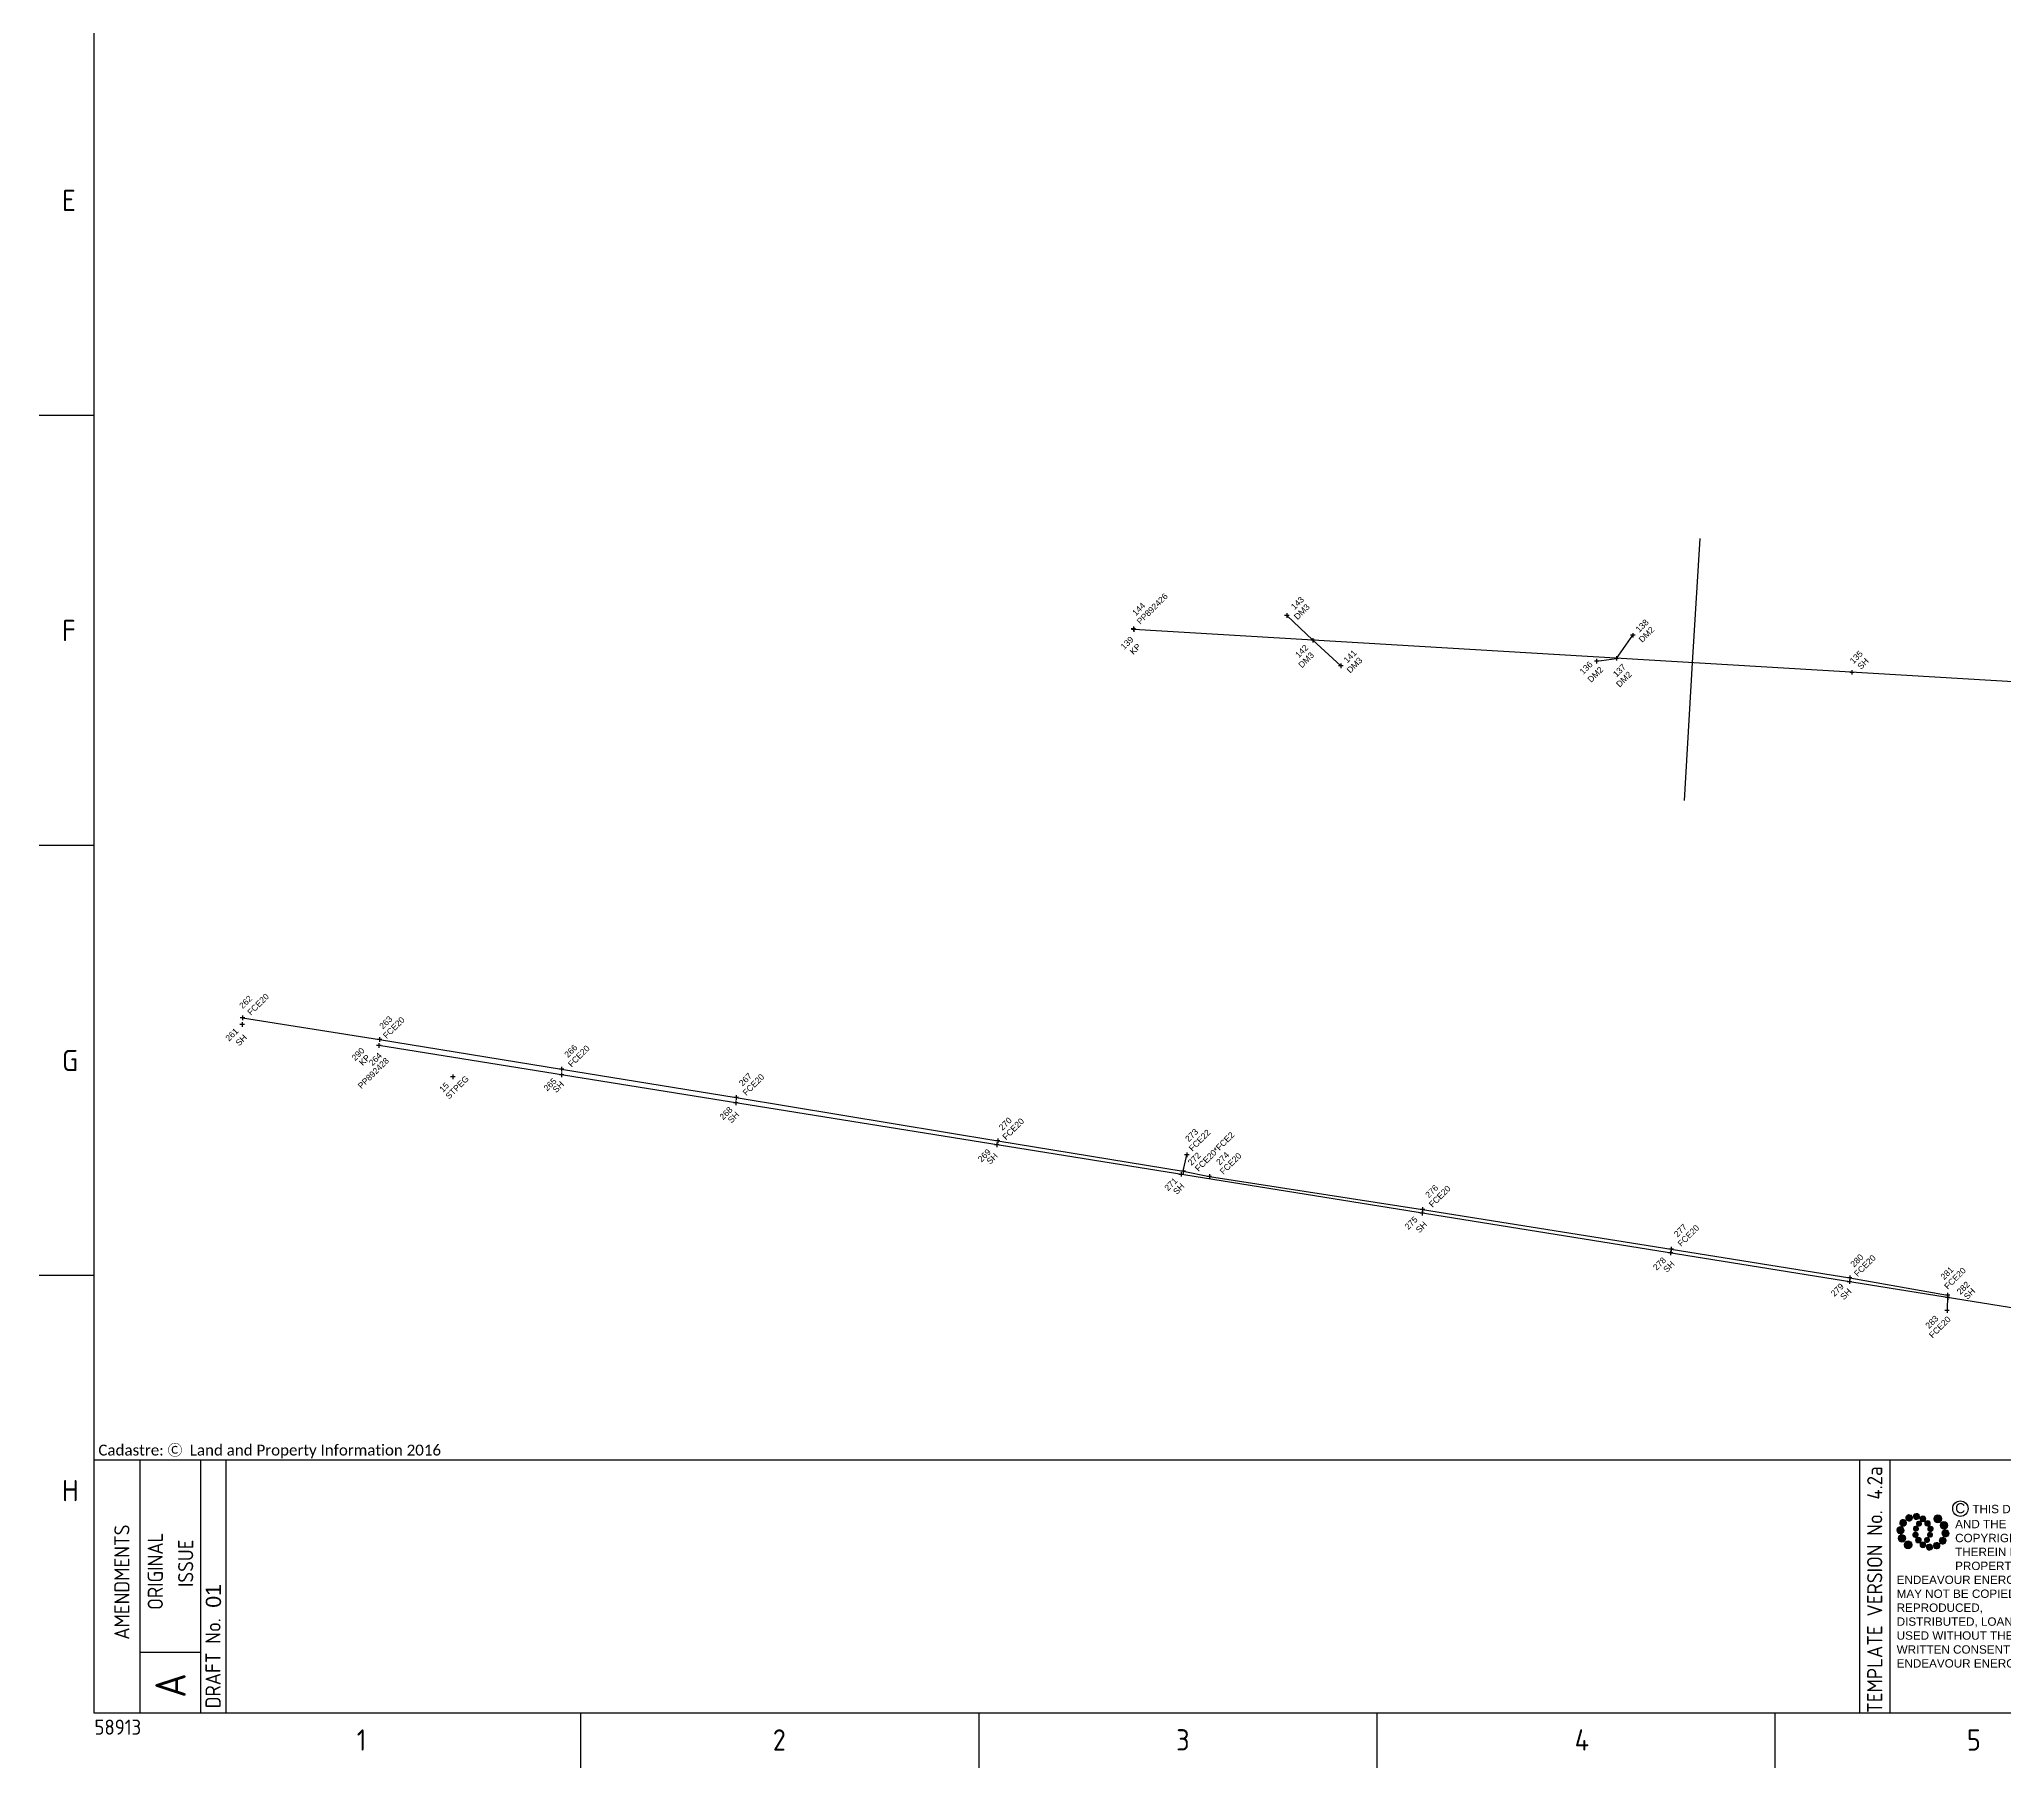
# Paper-space layout 'Survey' of a CAD drawing. Header units: metres, sheet in millimetres. Extents: x -21 to 813, y -3 to 583.
# Drawn here: x -20.5 to 302.9, y -3 to 281.3 of the extents above; entities that cross this region are included whole.
import ezdxf
from ezdxf.enums import TextEntityAlignment as Align

# ---------------------------------------------------------------- set-up
doc = ezdxf.new("R2010")
doc.units = ezdxf.units.M
doc.layers.get('0').update_dxf_attribs({"color": 6})
doc.layers.add('Notes', color=7, linetype='Continuous')
doc.layers.add('SupportsUG_SP_EXT', color=7, linetype='Continuous')
doc.styles.add('ARIAL', font='arial.ttf', dxfattribs={"height": 2})
doc.styles.add('iecISOCP', font='isocp.shx')
doc.styles.get("Standard").update_dxf_attribs({"font": 'arial.ttf'})
doc.linetypes.add('Cable 1A', pattern='A,7,-3,["/",Standard,S=1.5,R=0,X=-1.8,Y=-0.7],-0.001', length=10.001)

# ---------------------------------------------------------------- blocks, each defined once
blk = doc.blocks.new('A$C30A46249')
at = {"color": 7, "lineweight": -3, "insert": (6.92, 4.97), "char_height": 1.79, "attachment_point": 7, "line_spacing_factor": 1.2}
blk.add_mtext('{\\fCalibri|b0|i0|c0|p34;\\C256;Cadastre: \\fMS Gothic|b0|i0|c128|p49;\\C250;\\c2236962;Ⓒ\\fMS Gothic|b0|i0|c0|p49; \\fCalibri|b0|i0|c0|p34;\\C256;Land and Property Information 2016}', dxfattribs=at)
blk = doc.blocks.new('EE_LOGO_SMALL')
at = {"layer": 'Notes'}
h = blk.add_hatch(color=256, dxfattribs=at)
edge = h.paths.add_edge_path()
edge.add_spline(control_points=[(-8.41, 1.95), (-9.16, 1.99), (-9.8, 1.42), (-9.84, 0.67), (-9.89, -0.07), (-9.31, -0.71), (-8.56, -0.75), (-7.82, -0.8), (-7.18, -0.23), (-7.14, 0.52), (-7.09, 1.27), (-7.66, 1.91), (-8.41, 1.95)], knot_values=[0, 0, 0, 0, 1, 1, 1, 2, 2, 2, 3, 3, 3, 4, 4, 4, 4], degree=3, periodic=0)
h = blk.add_hatch(color=256, dxfattribs=at)
edge = h.paths.add_edge_path()
edge.add_spline(control_points=[(-6.81, 4.47), (-7.42, 4.82), (-8.21, 4.62), (-8.57, 4), (-8.92, 3.39), (-8.72, 2.6), (-8.1, 2.25), (-7.49, 1.89), (-6.7, 2.09), (-6.34, 2.71), (-5.98, 3.32), (-6.19, 4.11), (-6.81, 4.47)], knot_values=[0, 0, 0, 0, 1, 1, 1, 2, 2, 2, 3, 3, 3, 4, 4, 4, 4], degree=3, periodic=0)
h = blk.add_hatch(color=256, dxfattribs=at)
edge = h.paths.add_edge_path()
edge.add_spline(control_points=[(-4.19, 5.89), (-4.56, 6.46), (-5.32, 6.62), (-5.88, 6.26), (-6.45, 5.89), (-6.61, 5.13), (-6.25, 4.56), (-5.88, 4), (-5.13, 3.83), (-4.56, 4.2), (-3.99, 4.56), (-3.82, 5.32), (-4.19, 5.89)], knot_values=[0, 0, 0, 0, 1, 1, 1, 2, 2, 2, 3, 3, 3, 4, 4, 4, 4], degree=3, periodic=0)
h = blk.add_hatch(color=256, dxfattribs=at)
edge = h.paths.add_edge_path()
edge.add_spline(control_points=[(-2.5, 2.07), (-3.02, 2.18), (-3.52, 1.86), (-3.63, 1.35), (-3.74, 0.84), (-3.41, 0.33), (-2.91, 0.22), (-2.39, 0.11), (-1.89, 0.43), (-1.78, 0.95), (-1.67, 1.46), (-1.99, 1.96), (-2.5, 2.07)], knot_values=[0, 0, 0, 0, 1, 1, 1, 2, 2, 2, 3, 3, 3, 4, 4, 4, 4], degree=3, periodic=0)
h = blk.add_hatch(color=256, dxfattribs=at)
edge = h.paths.add_edge_path()
edge.add_spline(control_points=[(-1.35, 5.88), (-1.41, 6.52), (-1.98, 6.98), (-2.62, 6.92), (-3.26, 6.85), (-3.72, 6.28), (-3.66, 5.65), (-3.6, 5.01), (-3.03, 4.54), (-2.39, 4.61), (-1.75, 4.67), (-1.28, 5.24), (-1.35, 5.88)], knot_values=[0, 0, 0, 0, 1, 1, 1, 2, 2, 2, 3, 3, 3, 4, 4, 4, 4], degree=3, periodic=0)
h = blk.add_hatch(color=256, dxfattribs=at)
edge = h.paths.add_edge_path()
edge.add_spline(control_points=[(1.01, 4.87), (1.01, 4.27), (0.53, 3.79), (-0.07, 3.79), (-0.67, 3.79), (-1.16, 4.27), (-1.16, 4.87), (-1.16, 5.47), (-0.67, 5.96), (-0.07, 5.96), (0.53, 5.96), (1.01, 5.47), (1.01, 4.87)], knot_values=[0, 0, 0, 0, 1, 1, 1, 2, 2, 2, 3, 3, 3, 4, 4, 4, 4], degree=3, periodic=0)
edge = h.paths.add_edge_path()
edge.add_spline(control_points=[(-1.36, 3.98), (-1.87, 4.09), (-2.38, 3.77), (-2.49, 3.26), (-2.6, 2.75), (-2.27, 2.24), (-1.76, 2.13), (-1.25, 2.02), (-0.75, 2.35), (-0.64, 2.86), (-0.53, 3.37), (-0.85, 3.87), (-1.36, 3.98)], knot_values=[0, 0, 0, 0, 1, 1, 1, 2, 2, 2, 3, 3, 3, 4, 4, 4, 4], degree=3, periodic=0)
h = blk.add_hatch(color=256, dxfattribs=at)
edge = h.paths.add_edge_path()
edge.add_spline(control_points=[(2.33, 2.37), (2.77, 2.76), (2.8, 3.42), (2.42, 3.85), (2.03, 4.29), (1.37, 4.32), (0.94, 3.94), (0.51, 3.55), (0.47, 2.89), (0.85, 2.46), (1.24, 2.03), (1.9, 1.99), (2.33, 2.37)], knot_values=[0, 0, 0, 0, 1, 1, 1, 2, 2, 2, 3, 3, 3, 4, 4, 4, 4], degree=3, periodic=0)
edge = h.paths.add_edge_path()
edge.add_spline(control_points=[(1.01, 4.87), (1.01, 4.27), (0.53, 3.79), (-0.07, 3.79), (-0.67, 3.79), (-1.16, 4.27), (-1.16, 4.87), (-1.16, 5.47), (-0.67, 5.96), (-0.07, 5.96), (0.53, 5.96), (1.01, 5.47), (1.01, 4.87)], knot_values=[0, 0, 0, 0, 1, 1, 1, 2, 2, 2, 3, 3, 3, 4, 4, 4, 4], degree=3, periodic=0)
h = blk.add_hatch(color=256, dxfattribs=at)
edge = h.paths.add_edge_path()
edge.add_spline(control_points=[(1.01, 4.87), (1.01, 4.27), (0.53, 3.79), (-0.07, 3.79), (-0.67, 3.79), (-1.16, 4.27), (-1.16, 4.87), (-1.16, 5.47), (-0.67, 5.96), (-0.07, 5.96), (0.53, 5.96), (1.01, 5.47), (1.01, 4.87)], knot_values=[0, 0, 0, 0, 1, 1, 1, 2, 2, 2, 3, 3, 3, 4, 4, 4, 4], degree=3, periodic=0)
edge = h.paths.add_edge_path(flags=16)
edge.add_spline(control_points=[(1.01, 4.87), (1.01, 4.27), (0.53, 3.79), (-0.07, 3.79), (-0.67, 3.79), (-1.16, 4.27), (-1.16, 4.87), (-1.16, 5.47), (-0.67, 5.96), (-0.07, 5.96), (0.53, 5.96), (1.01, 5.47), (1.01, 4.87)], knot_values=[0, 0, 0, 0, 1, 1, 1, 2, 2, 2, 3, 3, 3, 4, 4, 4, 4], degree=3, periodic=0)
h = blk.add_hatch(color=256, dxfattribs=at)
edge = h.paths.add_edge_path()
edge.add_spline(control_points=[(2.98, 0.19), (3.52, 0.33), (3.83, 0.88), (3.69, 1.41), (3.55, 1.94), (3.01, 2.26), (2.48, 2.12), (1.95, 1.98), (1.63, 1.43), (1.77, 0.9), (1.91, 0.37), (2.45, 0.05), (2.98, 0.19)], knot_values=[0, 0, 0, 0, 1, 1, 1, 2, 2, 2, 3, 3, 3, 4, 4, 4, 4], degree=3, periodic=0)
h = blk.add_hatch(color=256, dxfattribs=at)
edge = h.paths.add_edge_path()
edge.add_spline(control_points=[(6.99, 4.87), (6.99, 4.04), (6.32, 3.36), (5.48, 3.36), (4.65, 3.36), (3.97, 4.04), (3.97, 4.87), (3.97, 5.71), (4.65, 6.38), (5.48, 6.38), (6.32, 6.38), (6.99, 5.71), (6.99, 4.87)], knot_values=[0, 0, 0, 0, 1, 1, 1, 2, 2, 2, 3, 3, 3, 4, 4, 4, 4], degree=3, periodic=0)
h = blk.add_hatch(color=256, dxfattribs=at)
edge = h.paths.add_edge_path()
edge.add_spline(control_points=[(8.37, 1.14), (9.1, 1.46), (9.42, 2.3), (9.11, 3.02), (8.79, 3.74), (7.95, 4.07), (7.23, 3.75), (6.51, 3.43), (6.18, 2.59), (6.49, 1.87), (6.81, 1.15), (7.65, 0.82), (8.37, 1.14)], knot_values=[0, 0, 0, 0, 1, 1, 1, 2, 2, 2, 3, 3, 3, 4, 4, 4, 4], degree=3, periodic=0)
h = blk.add_hatch(color=256, dxfattribs=at)
edge = h.paths.add_edge_path()
edge.add_spline(control_points=[(8.27, -1.91), (9.01, -1.95), (9.65, -1.38), (9.69, -0.63), (9.74, 0.12), (9.17, 0.75), (8.42, 0.8), (7.67, 0.84), (7.03, 0.27), (6.99, -0.48), (6.95, -1.22), (7.52, -1.87), (8.27, -1.91)], knot_values=[0, 0, 0, 0, 1, 1, 1, 2, 2, 2, 3, 3, 3, 4, 4, 4, 4], degree=3, periodic=0)
h = blk.add_hatch(color=256, dxfattribs=at)
edge = h.paths.add_edge_path()
edge.add_spline(control_points=[(-8.52, -1.1), (-9.24, -1.42), (-9.57, -2.26), (-9.25, -2.98), (-8.94, -3.7), (-8.09, -4.03), (-7.37, -3.71), (-6.65, -3.39), (-6.33, -2.55), (-6.64, -1.83), (-6.96, -1.11), (-7.8, -0.78), (-8.52, -1.1)], knot_values=[0, 0, 0, 0, 1, 1, 1, 2, 2, 2, 3, 3, 3, 4, 4, 4, 4], degree=3, periodic=0)
h = blk.add_hatch(color=256, dxfattribs=at)
edge = h.paths.add_edge_path()
edge.add_spline(control_points=[(-7.14, -4.83), (-7.14, -4), (-6.46, -3.32), (-5.63, -3.32), (-4.8, -3.32), (-4.12, -4), (-4.12, -4.83), (-4.12, -5.67), (-4.8, -6.34), (-5.63, -6.34), (-6.46, -6.34), (-7.14, -5.67), (-7.14, -4.83)], knot_values=[0, 0, 0, 0, 1, 1, 1, 2, 2, 2, 3, 3, 3, 4, 4, 4, 4], degree=3, periodic=0)
h = blk.add_hatch(color=256, dxfattribs=at)
edge = h.paths.add_edge_path()
edge.add_spline(control_points=[(-3.13, -0.15), (-3.66, -0.29), (-3.98, -0.84), (-3.84, -1.37), (-3.7, -1.9), (-3.15, -2.22), (-2.62, -2.08), (-2.09, -1.94), (-1.78, -1.39), (-1.91, -0.86), (-2.06, -0.33), (-2.6, -0.01), (-3.13, -0.15)], knot_values=[0, 0, 0, 0, 1, 1, 1, 2, 2, 2, 3, 3, 3, 4, 4, 4, 4], degree=3, periodic=0)
h = blk.add_hatch(color=256, dxfattribs=at)
edge = h.paths.add_edge_path()
edge.add_spline(control_points=[(-2.48, -2.33), (-2.91, -2.72), (-2.95, -3.38), (-2.56, -3.81), (-2.18, -4.24), (-1.52, -4.28), (-1.08, -3.9), (-0.65, -3.51), (-0.62, -2.85), (-1, -2.42), (-1.39, -1.98), (-2.05, -1.95), (-2.48, -2.33)], knot_values=[0, 0, 0, 0, 1, 1, 1, 2, 2, 2, 3, 3, 3, 4, 4, 4, 4], degree=3, periodic=0)
h = blk.add_hatch(color=256, dxfattribs=at)
edge = h.paths.add_edge_path()
edge.add_spline(control_points=[(-1.16, -4.83), (-1.16, -4.23), (-0.67, -3.74), (-0.07, -3.74), (0.53, -3.74), (1.01, -4.23), (1.01, -4.83), (1.01, -5.43), (0.53, -5.92), (-0.07, -5.92), (-0.67, -5.92), (-1.16, -5.43), (-1.16, -4.83)], knot_values=[0, 0, 0, 0, 1, 1, 1, 2, 2, 2, 3, 3, 3, 4, 4, 4, 4], degree=3, periodic=0)
h = blk.add_hatch(color=256, dxfattribs=at)
edge = h.paths.add_edge_path()
edge.add_spline(control_points=[(1.22, -3.94), (1.73, -4.05), (2.23, -3.73), (2.34, -3.22), (2.45, -2.71), (2.13, -2.2), (1.62, -2.09), (1.11, -1.98), (0.6, -2.3), (0.49, -2.81), (0.38, -3.32), (0.71, -3.83), (1.22, -3.94)], knot_values=[0, 0, 0, 0, 1, 1, 1, 2, 2, 2, 3, 3, 3, 4, 4, 4, 4], degree=3, periodic=0)
h = blk.add_hatch(color=256, dxfattribs=at)
edge = h.paths.add_edge_path()
edge.add_spline(control_points=[(1.2, -5.84), (1.27, -6.47), (1.84, -6.94), (2.47, -6.87), (3.11, -6.81), (3.58, -6.24), (3.51, -5.6), (3.45, -4.96), (2.88, -4.5), (2.24, -4.56), (1.6, -4.63), (1.13, -5.2), (1.2, -5.84)], knot_values=[0, 0, 0, 0, 1, 1, 1, 2, 2, 2, 3, 3, 3, 4, 4, 4, 4], degree=3, periodic=0)
h = blk.add_hatch(color=256, dxfattribs=at)
edge = h.paths.add_edge_path()
edge.add_spline(control_points=[(2.36, -2.03), (2.87, -2.14), (3.37, -1.81), (3.48, -1.3), (3.59, -0.79), (3.27, -0.29), (2.76, -0.18), (2.25, -0.07), (1.74, -0.39), (1.63, -0.9), (1.52, -1.41), (1.85, -1.92), (2.36, -2.03)], knot_values=[0, 0, 0, 0, 1, 1, 1, 2, 2, 2, 3, 3, 3, 4, 4, 4, 4], degree=3, periodic=0)
h = blk.add_hatch(color=256, dxfattribs=at)
edge = h.paths.add_edge_path()
edge.add_spline(control_points=[(4.05, -5.84), (4.41, -6.41), (5.17, -6.58), (5.73, -6.21), (6.3, -5.85), (6.46, -5.09), (6.1, -4.52), (5.73, -3.95), (4.98, -3.79), (4.41, -4.16), (3.84, -4.52), (3.68, -5.28), (4.05, -5.84)], knot_values=[0, 0, 0, 0, 1, 1, 1, 2, 2, 2, 3, 3, 3, 4, 4, 4, 4], degree=3, periodic=0)
h = blk.add_hatch(color=256, dxfattribs=at)
edge = h.paths.add_edge_path()
edge.add_spline(control_points=[(6.66, -4.43), (7.27, -4.78), (8.06, -4.58), (8.42, -3.96), (8.78, -3.35), (8.57, -2.56), (7.96, -2.2), (7.34, -1.84), (6.55, -2.05), (6.2, -2.66), (5.84, -3.28), (6.04, -4.07), (6.66, -4.43)], knot_values=[0, 0, 0, 0, 1, 1, 1, 2, 2, 2, 3, 3, 3, 4, 4, 4, 4], degree=3, periodic=0)
at = {"layer": 'Notes', "lineweight": 0}
for points in [[(1.85, 2.13), (1.85, 2.13)], [(-1.99, -2.08), (-1.99, -2.08)]]:
    blk.add_lwpolyline(points, dxfattribs=at)
for points in [[(-8.41, 1.95), (-9.16, 1.99), (-9.8, 1.42), (-9.84, 0.67), (-9.89, -0.07), (-9.31, -0.71), (-8.56, -0.75), (-7.82, -0.8), (-7.18, -0.23), (-7.14, 0.52), (-7.09, 1.27), (-7.66, 1.91), (-8.41, 1.95)], [(-6.81, 4.47), (-7.42, 4.82), (-8.21, 4.62), (-8.57, 4), (-8.92, 3.39), (-8.72, 2.6), (-8.1, 2.25), (-7.49, 1.89), (-6.7, 2.09), (-6.34, 2.71), (-5.98, 3.32), (-6.19, 4.11), (-6.81, 4.47)], [(-4.19, 5.89), (-4.56, 6.46), (-5.32, 6.62), (-5.88, 6.26), (-6.45, 5.89), (-6.61, 5.13), (-6.25, 4.56), (-5.88, 4), (-5.13, 3.83), (-4.56, 4.2), (-3.99, 4.56), (-3.82, 5.32), (-4.19, 5.89)], [(-2.5, 2.07), (-3.02, 2.18), (-3.52, 1.86), (-3.63, 1.35), (-3.74, 0.84), (-3.41, 0.33), (-2.91, 0.22), (-2.39, 0.11), (-1.89, 0.43), (-1.78, 0.95), (-1.67, 1.46), (-1.99, 1.96), (-2.5, 2.07)], [(-1.35, 5.88), (-1.41, 6.52), (-1.98, 6.98), (-2.62, 6.92), (-3.26, 6.85), (-3.72, 6.28), (-3.66, 5.65), (-3.6, 5.01), (-3.03, 4.54), (-2.39, 4.61), (-1.75, 4.67), (-1.28, 5.24), (-1.35, 5.88)], [(-1.36, 3.98), (-1.87, 4.09), (-2.38, 3.77), (-2.49, 3.26), (-2.6, 2.75), (-2.27, 2.24), (-1.76, 2.13), (-1.25, 2.02), (-0.75, 2.35), (-0.64, 2.86), (-0.53, 3.37), (-0.85, 3.87), (-1.36, 3.98)], [(1.01, 4.87), (1.01, 4.27), (0.53, 3.79), (-0.07, 3.79), (-0.67, 3.79), (-1.16, 4.27), (-1.16, 4.87), (-1.16, 5.47), (-0.67, 5.96), (-0.07, 5.96), (0.53, 5.96), (1.01, 5.47), (1.01, 4.87)], [(1.01, 4.87), (1.01, 4.27), (0.53, 3.79), (-0.07, 3.79), (-0.67, 3.79), (-1.16, 4.27), (-1.16, 4.87), (-1.16, 5.47), (-0.67, 5.96), (-0.07, 5.96), (0.53, 5.96), (1.01, 5.47), (1.01, 4.87)], [(2.33, 2.37), (2.77, 2.76), (2.8, 3.42), (2.42, 3.85), (2.03, 4.29), (1.37, 4.32), (0.94, 3.94), (0.51, 3.55), (0.47, 2.89), (0.85, 2.46), (1.24, 2.03), (1.9, 1.99), (2.33, 2.37)], [(2.98, 0.19), (3.52, 0.33), (3.83, 0.88), (3.69, 1.41), (3.55, 1.94), (3.01, 2.26), (2.48, 2.12), (1.95, 1.98), (1.63, 1.43), (1.77, 0.9), (1.91, 0.37), (2.45, 0.05), (2.98, 0.19)], [(6.99, 4.87), (6.99, 4.04), (6.32, 3.36), (5.48, 3.36), (4.65, 3.36), (3.97, 4.04), (3.97, 4.87), (3.97, 5.71), (4.65, 6.38), (5.48, 6.38), (6.32, 6.38), (6.99, 5.71), (6.99, 4.87)], [(8.37, 1.14), (9.1, 1.46), (9.42, 2.3), (9.11, 3.02), (8.79, 3.74), (7.95, 4.07), (7.23, 3.75), (6.51, 3.43), (6.18, 2.59), (6.49, 1.87), (6.81, 1.15), (7.65, 0.82), (8.37, 1.14)], [(8.27, -1.91), (9.01, -1.95), (9.65, -1.38), (9.69, -0.63), (9.74, 0.12), (9.17, 0.75), (8.42, 0.8), (7.67, 0.84), (7.03, 0.27), (6.99, -0.48), (6.95, -1.22), (7.52, -1.87), (8.27, -1.91)], [(-8.52, -1.1), (-9.24, -1.42), (-9.57, -2.26), (-9.25, -2.98), (-8.94, -3.7), (-8.09, -4.03), (-7.37, -3.71), (-6.65, -3.39), (-6.33, -2.55), (-6.64, -1.83), (-6.96, -1.11), (-7.8, -0.78), (-8.52, -1.1)], [(-7.14, -4.83), (-7.14, -4), (-6.46, -3.32), (-5.63, -3.32), (-4.8, -3.32), (-4.12, -4), (-4.12, -4.83), (-4.12, -5.67), (-4.8, -6.34), (-5.63, -6.34), (-6.46, -6.34), (-7.14, -5.67), (-7.14, -4.83)], [(-3.13, -0.15), (-3.66, -0.29), (-3.98, -0.84), (-3.84, -1.37), (-3.7, -1.9), (-3.15, -2.22), (-2.62, -2.08), (-2.09, -1.94), (-1.78, -1.39), (-1.91, -0.86), (-2.06, -0.33), (-2.6, -0.01), (-3.13, -0.15)], [(-2.48, -2.33), (-2.91, -2.72), (-2.95, -3.38), (-2.56, -3.81), (-2.18, -4.24), (-1.52, -4.28), (-1.08, -3.9), (-0.65, -3.51), (-0.62, -2.85), (-1, -2.42), (-1.39, -1.98), (-2.05, -1.95), (-2.48, -2.33)], [(-1.16, -4.83), (-1.16, -4.23), (-0.67, -3.74), (-0.07, -3.74), (0.53, -3.74), (1.01, -4.23), (1.01, -4.83), (1.01, -5.43), (0.53, -5.92), (-0.07, -5.92), (-0.67, -5.92), (-1.16, -5.43), (-1.16, -4.83)], [(1.22, -3.94), (1.73, -4.05), (2.23, -3.73), (2.34, -3.22), (2.45, -2.71), (2.13, -2.2), (1.62, -2.09), (1.11, -1.98), (0.6, -2.3), (0.49, -2.81), (0.38, -3.32), (0.71, -3.83), (1.22, -3.94)], [(1.2, -5.84), (1.27, -6.47), (1.84, -6.94), (2.47, -6.87), (3.11, -6.81), (3.58, -6.24), (3.51, -5.6), (3.45, -4.96), (2.88, -4.5), (2.24, -4.56), (1.6, -4.63), (1.13, -5.2), (1.2, -5.84)], [(2.36, -2.03), (2.87, -2.14), (3.37, -1.81), (3.48, -1.3), (3.59, -0.79), (3.27, -0.29), (2.76, -0.18), (2.25, -0.07), (1.74, -0.39), (1.63, -0.9), (1.52, -1.41), (1.85, -1.92), (2.36, -2.03)], [(4.05, -5.84), (4.41, -6.41), (5.17, -6.58), (5.73, -6.21), (6.3, -5.85), (6.46, -5.09), (6.1, -4.52), (5.73, -3.95), (4.98, -3.79), (4.41, -4.16), (3.84, -4.52), (3.68, -5.28), (4.05, -5.84)], [(6.66, -4.43), (7.27, -4.78), (8.06, -4.58), (8.42, -3.96), (8.78, -3.35), (8.57, -2.56), (7.96, -2.2), (7.34, -1.84), (6.55, -2.05), (6.2, -2.66), (5.84, -3.28), (6.04, -4.07), (6.66, -4.43)]]:
    blk.add_open_spline(points, degree=3, knots=[0, 0, 0, 0, 1, 1, 1, 2, 2, 2, 3, 3, 3, 4, 4, 4, 4], dxfattribs=at)
blk = doc.blocks.new('EE_COPYRIGHT_A1')
at = {"layer": 'Notes'}
blk.add_circle((9.53, -0.82), 1.15, dxfattribs=at)
at = {"xscale": 0.4, "yscale": 0.4, "zscale": 0.4}
blk.add_blockref('EE_LOGO_SMALL', (3.96, -4.29), dxfattribs=at)
at = {"layer": 'Notes', "insert": (0, 0), "char_height": 1.25, "width": 24.1208, "attachment_point": 1, "style": 'ARIAL'}
blk.add_mtext('\\pt8.75;               ^I{\\H1.2x;C } THIS DRAWING\\P\\pi-8.75,l8.75,t8.75,20;       ^IAND THE ^I\\P\\pi0,t8.75;COPYRIGHT\\P\\pi-8.75,t1.25,8.75;^I^ITHEREIN IS THE PROPERTY  OF \\P\\pi0,l0,t1.25;ENDEAVOUR ENERGY AND MAY NOT BE COPIED, REPRODUCED, DISTRIBUTED, LOANED OR USED WITHOUT THE WRITTEN CONSENT OF ENDEAVOUR ENERGY', dxfattribs=at)
blk = doc.blocks.new('A1_FRAME_TITLE')
at = {"layer": 'Notes', "color": 3, "linetype": 'Continuous'}
for p, q in [((9, 574.39), (9, 5.97)), ((16.59, 5.97), (16.59, 47.62)), ((26.59, 5.97), (26.59, 47.62)), ((30.74, 5.98), (30.74, 47.62)), ((299.54, 47.62), (299.54, 5.97)), ((304.54, 47.62), (304.54, 5.97)), ((16.59, 15.97), (26.59, 15.97))]:
    blk.add_line(p, q, dxfattribs=at)
at = {"layer": 'Notes', "linetype": 'Continuous'}
for p, q in [((9, 219.43), (0, 219.43)), ((9, 148.68), (0, 148.68)), ((9, 77.93), (0, 77.93)), ((89.14, -3.03), (89.14, 5.97)), ((154.65, -3.03), (154.65, 5.97)), ((220.16, -3.03), (220.16, 5.97)), ((285.67, -3.03), (285.67, 5.97))]:
    blk.add_line(p, q, dxfattribs=at)
at = {"layer": 'Notes', "color": 3, "linetype": 'Continuous', "flags": 128}
for points in [[(9, 47.62), (123.8, 47.62)], [(123.8, 47.62), (824.37, 47.62)], [(9, 5.97), (123.8, 5.97)], [(123.8, 5.97), (824.37, 5.97)]]:
    blk.add_lwpolyline(points, dxfattribs=at)
at = {"layer": 'Notes', "xscale": 1.1, "yscale": 1.1, "zscale": 1.1}
blk.add_blockref('EE_COPYRIGHT_A1', (305.65, 40.49), dxfattribs=at)
blk.add_attdef('DRAFT_NUM', (29.9, 23.29), '', height=2.5, rotation=90)
at = {"layer": 'Notes', "color": 7, "style": 'iecISOCP'}
for s, p in [('E', (3.74, 253.06)), ('F', (3.74, 182.31)), ('G', (3.74, 111.56)), ('H', (3.74, 40.81)), ('1', (52.24, -0.22)), ('2', (120.7, -0.22)), ('3', (187.09, -0.2)), ('4', (252.67, -0.22)), ('5', (317.21, -0.22))]:
    blk.add_text(s, height=3.5, dxfattribs=at).set_placement(p)
blk.add_text('TEMPLATE VERSION No.', height=2.5, rotation=90, dxfattribs=at).set_placement((302.04, 5.97), align=Align.MIDDLE_LEFT)
for s, height, p in [('AMENDMENTS', 2.5, (14.84, 18.02)), ('ORIGINAL', 2.5, (20.34, 22.94)), ('ISSUE', 2.5, (25.34, 26.69)), ('DRAFT No.', 2.5, (29.84, 6.74)), ('A', 5, (24.09, 8.47))]:
    blk.add_text(s, height=height, rotation=90, dxfattribs=at).set_placement(p)
at = {"layer": 'Notes', "color": 7, "style": 'iecISOCP', "flags": 8}
blk.add_attdef('VERSION_NO', text='', height=2.5, rotation=90, dxfattribs=at).set_placement((302.04, 43.81), align=Align.MIDDLE_CENTER)
at = {"layer": 'Notes', "color": 7, "style": 'iecISOCP'}
for tag, p in [('CAP_NO', (513.19, 43.46)), ('IE_NUM', (513.05, 37.81)), ('REF_No_1', (335.24, 32.31)), ('REF_1', (362.52, 32.31)), ('GEN_WO', (441.71, 31.76)), ('HV_SWITCH', (513.46, 32.16)), ('REF_No_2', (335.24, 26.31)), ('REF_2', (362.52, 26.31)), ('OH_WO', (441.71, 25.81)), ('UBD_REF', (513.05, 25.83)), ('REF_No_3', (335.24, 20.31)), ('REF_3', (362.52, 20.31)), ('UG_WO', (441.71, 20.05)), ('GIS_MAP_No', (513.05, 20.04)), ('REF_No_4', (335.24, 14.31)), ('REF_4', (362.52, 14.31)), ('SUB_WO', (441.71, 13.81)), ('HV_OP_DIAG', (513.33, 14.2)), ('LGA', (512.95, 7.78))]:
    blk.add_attdef(tag, p, '', height=2.5, dxfattribs=at)
at = {"layer": 'Notes', "style": 'iecISOCP'}
for tag, p in [('T1', (684.37, 39.47)), ('T2', (684.37, 34.35)), ('T3', (684.37, 28.92)), ('T4', (684.37, 23.66)), ('T5', (684.37, 18.23)), ('T6', (684.37, 12.97))]:
    blk.add_attdef(tag, text='', height=3.5, dxfattribs=at).set_placement(p, align=Align.CENTER)
at = {"layer": 'Notes', "color": 7, "style": 'iecISOCP'}
for tag, p in [('scale', (567.76, 33.27)), ('DRAWN', (567.76, 24.93)), ('DATE', (567.76, 16.88)), ('CHD', (567.76, 8.37)), ('DESIGN', (605.62, 9.15))]:
    blk.add_attdef(tag, text='', height=2.5, dxfattribs=at).set_placement(p, align=Align.CENTER)
at = {"layer": 'Notes', "color": 4, "style": 'iecISOCP'}
blk.add_attdef('NUM', text='', height=7, dxfattribs=at).set_placement((792.37, 20.12), align=Align.MIDDLE_CENTER)
at = {"layer": 'Notes', "color": 1, "style": 'iecISOCP'}
blk.add_attdef('REV', text='', height=5, dxfattribs=at).set_placement((820.05, 17.1), align=Align.CENTER)
at = {"layer": 'Notes', "color": 7, "style": 'iecISOCP'}
for tag, p in [('NS', (790.71, 8.12)), ('SHTS', (805.41, 8.12))]:
    blk.add_attdef(tag, text='', height=2.5, dxfattribs=at).set_placement(p, align=Align.MIDDLE)
at = {"layer": 'Notes', "style": 'iecISOCP'}
blk.add_attdef('ExportID', (9.08, 2.39), '', height=2.5, dxfattribs=at)
at = {"layer": 'Notes', "style": 'iecISOCP', "flags": 1}
for tag, p in [('ProjectType', (14.17, -26.8)), ('ProjectNumber', (23.56, -26.82)), ('DrawingNumber', (35.51, -26.8)), ('ProjectDescription', (47.56, -26.83)), ('ExportDate', (60.28, -26.79)), ('ExportUserName', (69.15, -26.8)), ('DesignerCompanyName', (81.48, -26.79)), ('ExportAreaOfInterest', (97.1, -26.81)), ('GIS_SUCCESS', (112, -26.78)), ('CAD_SUCCESS', (121.79, -26.78)), ('DEPOTCODE', (132.11, -26.88)), ('ExportCategories', (140.08, -26.8)), ('Comments', (154.38, -26.88))]:
    blk.add_attdef(tag, p, '', height=1, dxfattribs=at)

psp = doc.layouts.new('Survey')

# ---------------------------------------------------------------- linework, layer by layer
at = {"layer": 'Notes'}
for p, q in [((159.49, 184.7), (159.49, 183.95)), ((159.59, 184.57), (159.59, 183.82)), ((184.74, 186.91), (184.74, 186.16)), ((189.04, 182.45), (184.74, 186.53)), ((189.04, 182.82), (189.04, 182.07)), ((193.63, 178.23), (189.04, 182.45)), ((238.97, 179.48), (241.68, 183.27)), ((241.68, 183.64), (241.68, 182.89)), ((193.63, 178.61), (193.63, 177.86)), ((235.73, 179.02), (238.97, 179.48)), ((235.73, 179.39), (235.73, 178.64)), ((238.97, 179.85), (238.97, 179.1)), ((277.74, 177.55), (277.74, 176.8)), ((12.9, 120.72), (12.9, 119.97)), ((12.84, 119.63), (12.84, 118.88)), ((35.44, 117.13), (35.44, 116.38)), ((35.32, 116.17), (35.32, 115.42)), ((35.32, 116.15), (35.32, 115.4)), ((47.52, 110.99), (47.52, 110.24)), ((65.39, 112.27), (65.39, 111.52)), ((65.41, 111.32), (65.41, 110.57)), ((94.12, 107.61), (94.12, 106.86)), ((94.08, 106.72), (94.08, 105.97)), ((137.16, 100.48), (137.16, 99.73)), ((137.02, 99.83), (137.02, 99.08)), ((168.28, 98.18), (168.28, 97.43)), ((167.36, 94.96), (167.36, 94.21)), ((167.67, 95.5), (167.67, 94.75)), ((172, 94.64), (172, 93.89)), ((207.02, 88.59), (207.02, 87.84)), ((207.06, 89.17), (207.06, 88.42)), ((247.87, 82.03), (247.87, 81.28)), ((247.98, 82.65), (247.98, 81.9)), ((277.38, 77.92), (277.38, 77.17)), ((277.32, 77.31), (277.32, 76.56)), ((293.49, 75.08), (293.49, 74.33)), ((293.5, 74.71), (293.5, 73.96)), ((293.39, 72.56), (293.39, 71.81))]:
    psp.add_line(p, q, dxfattribs=at)
at = {"layer": 'Notes', "ltscale": 10}
for p, q in [((322.5, 174.51), (159.59, 184.2)), ((337.5, 67.27), (35.32, 115.78))]:
    psp.add_line(p, q, dxfattribs=at)
at = {"layer": 'Notes', "linetype": 'Cable 1A'}
for p, q in [((12.9, 120.34), (35.44, 116.75)), ((35.44, 116.75), (65.39, 111.9)), ((65.39, 111.9), (94.12, 107.24)), ((94.12, 107.24), (137.16, 100.1)), ((137.16, 100.1), (167.67, 95.12)), ((167.67, 95.12), (168.28, 97.81)), ((167.67, 95.12), (172, 94.26)), ((172, 94.26), (207.06, 88.79)), ((207.06, 88.79), (247.98, 82.28)), ((247.98, 82.28), (277.38, 77.54)), ((277.38, 77.54), (293.49, 74.7)), ((293.49, 74.7), (293.39, 72.18))]:
    psp.add_line(p, q, dxfattribs=at)
at = {"layer": 'Notes', "color": 7, "linetype": 'Continuous', "flags": 128}
psp.add_lwpolyline([(252.69, 199.21), (251.47, 178.73), (250.13, 156.11)], dxfattribs=at)
at = {"layer": 'Notes'}
for points in [[(185.11, 186.53), (184.74, 186.53), (184.36, 186.53)], [(159.86, 184.32), (159.49, 184.32), (159.11, 184.32)], [(159.96, 184.2), (159.59, 184.2), (159.21, 184.2)], [(189.42, 182.45), (189.04, 182.45), (188.67, 182.45)], [(242.05, 183.27), (241.68, 183.27), (241.3, 183.27)], [(194.01, 178.23), (193.63, 178.23), (193.26, 178.23)], [(236.1, 179.02), (235.73, 179.02), (235.35, 179.02)], [(239.34, 179.48), (238.97, 179.48), (238.59, 179.48)], [(278.12, 177.17), (277.74, 177.17), (277.37, 177.17)], [(13.27, 120.34), (12.9, 120.34), (12.52, 120.34)], [(13.22, 119.25), (12.84, 119.25), (12.47, 119.25)], [(35.82, 116.75), (35.44, 116.75), (35.07, 116.75)], [(35.69, 115.79), (35.32, 115.79), (34.94, 115.79)], [(35.7, 115.78), (35.32, 115.78), (34.95, 115.78)], [(47.89, 110.62), (47.52, 110.62), (47.14, 110.62)], [(65.76, 111.9), (65.39, 111.9), (65.01, 111.9)], [(65.78, 110.95), (65.41, 110.95), (65.03, 110.95)], [(94.5, 107.24), (94.12, 107.24), (93.75, 107.24)], [(94.45, 106.35), (94.08, 106.35), (93.7, 106.35)], [(137.39, 99.45), (137.02, 99.45), (136.64, 99.45)], [(137.54, 100.1), (137.16, 100.1), (136.79, 100.1)], [(168.66, 97.81), (168.28, 97.81), (167.91, 97.81)], [(167.73, 94.58), (167.36, 94.58), (166.98, 94.58)], [(168.05, 95.12), (167.67, 95.12), (167.3, 95.12)], [(172.37, 94.26), (172, 94.26), (171.62, 94.26)], [(207.4, 88.22), (207.02, 88.22), (206.65, 88.22)], [(207.44, 88.79), (207.06, 88.79), (206.69, 88.79)], [(248.25, 81.66), (247.87, 81.66), (247.5, 81.66)], [(248.36, 82.28), (247.98, 82.28), (247.61, 82.28)], [(277.69, 76.93), (277.32, 76.93), (276.94, 76.93)], [(277.75, 77.54), (277.38, 77.54), (277, 77.54)], [(293.86, 74.7), (293.49, 74.7), (293.11, 74.7)], [(293.76, 72.18), (293.39, 72.18), (293.01, 72.18)], [(293.87, 74.33), (293.5, 74.33), (293.12, 74.33)]]:
    psp.add_lwpolyline(points, dxfattribs=at)

# ---------------------------------------------------------------- block references
psp.add_blockref('A$C30A46249', (-17.75, 42.91), dxfattribs=at)
at = {"layer": 'SupportsUG_SP_EXT'}
ref = psp.add_blockref('A1_FRAME_TITLE', (-20.55, 0), dxfattribs=at)
ref.add_attrib('ExportID', '58913', (-11.47, 2.39), dxfattribs={"layer": 'Notes', "height": 2.5, "style": 'iecISOCP'})
ref.add_attrib('VERSION_NO', '4.2a', dxfattribs={"layer": 'Notes', "color": 7, "height": 2.5, "rotation": 90, "style": 'iecISOCP'}).set_placement((281.49, 43.81), align=Align.MIDDLE_CENTER)
ref.add_attrib('DRAFT_NUM', '01', (9.35, 23.29), dxfattribs={"layer": '0', "height": 2.5, "rotation": 90})

# ---------------------------------------------------------------- texts
at = {"layer": 'Notes', "style": 'ARIAL'}
for s, p in [('144', (159.91, 186.39)), ('PP892426', (160.65, 184.98)), ('143', (186.02, 187.4)), ('DM3', (186.52, 185.74)), ('138', (242.74, 183.66)), ('DM2', (243.24, 182)), ('139', (157.98, 180.83)), ('KP', (159.5, 180)), ('142', (186.72, 179.47)), ('DM3', (187.23, 177.82)), ('141', (194.69, 178.62)), ('DM3', (195.19, 176.96)), ('136', (233.52, 176.73)), ('DM2', (234.82, 175.42)), ('137', (239.01, 176.3)), ('135', (277.98, 178.5)), ('SH', (279.23, 177.57)), ('DM2', (239.52, 174.64)), ('262', (12.94, 121.76)), ('FCE20', (14.27, 120.67)), ('263', (36, 118.39)), ('FCE20', (36.6, 116.83)), ('261', (10.67, 116.4)), ('SH', (12.34, 115.62)), ('290', (31.43, 113.19)), ('PP892428', (32.47, 108.57)), ('KP', (32.68, 112.39)), ('264', (34.28, 112.36)), ('266', (66.45, 113.71)), ('FCE20', (67.05, 112.14)), ('STPEG', (46.89, 106.87)), ('265', (63.03, 108.18)), ('267', (95.18, 109.01)), ('FCE20', (95.78, 107.45)), ('15', (45.87, 108.01)), ('SH', (64.52, 107.93)), ('268', (91.98, 103.46)), ('SH', (93.35, 102.93)), ('270', (137.94, 101.72)), ('FCE20', (138.54, 100.16)), ('273', (168.61, 99.85)), ('FCE22', (169.21, 98.29)), ('FCE20*FCE2', (170.22, 94.98)), ('269', (134.49, 96.51)), ('SH', (135.92, 96.15)), ('272', (169.03, 95.95)), ('274', (173.71, 96.03)), ('FCE20', (174.31, 94.47)), ('271', (165.2, 91.78)), ('SH', (166.63, 91.17)), ('276', (208.12, 90.63)), ('FCE20', (208.72, 89.07)), ('275', (204.72, 85.41)), ('SH', (206.56, 84.86)), ('277', (249.04, 84.17)), ('FCE20', (249.64, 82.61)), ('278', (245.6, 78.71)), ('280', (278.08, 79.23)), ('FCE20', (278.68, 77.67)), ('SH', (247.29, 78.36)), ('281', (292.92, 77.15)), ('FCE20', (293.52, 75.59)), ('279', (274.85, 74.41)), ('SH', (276.4, 73.85)), ('282', (295.59, 74.72)), ('SH', (296.75, 73.9)), ('283', (290.42, 69.12)), ('FCE20', (291.02, 67.56))]:
    psp.add_text(s, height=1, rotation=45, dxfattribs=at).set_placement(p)

doc.saveas('drawing.dxf')
